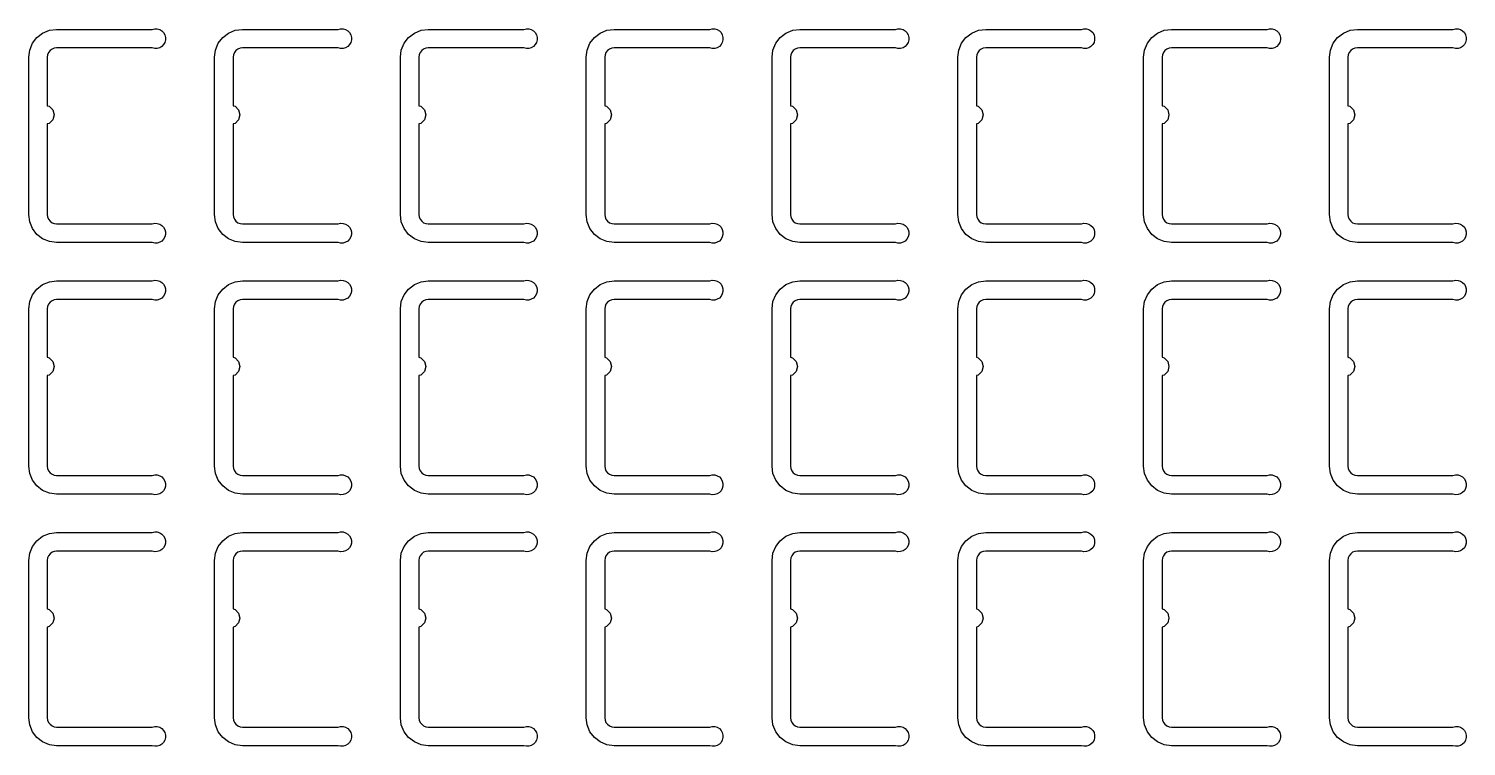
# Model space of a CAD drawing. Extents: x 11 to 212, y 11 to 212.
# Drawn here: x 65.55 to 79.21, y 142.42 to 149.23 of the extents above; entities that cross this region are included whole.
import ezdxf

# ---------------------------------------------------------------- set-up
doc = ezdxf.new("R2010")
doc.units = 0
doc.layers.add('L4', color=7, linetype='continuous')

msp = doc.modelspace()

# ---------------------------------------------------------------- linework, layer by layer
at = {"layer": 'L4'}
for points in [[(66.726, 147.382), (66.75, 147.388), (66.774, 147.387), (66.797, 147.38), (66.817, 147.368), (66.834, 147.35), (66.846, 147.329), (66.852, 147.306), (66.852, 147.282), (66.846, 147.259), (66.834, 147.238), (66.817, 147.22), (66.797, 147.208), (66.774, 147.201), (66.75, 147.2), (66.726, 147.206), (65.818, 147.206), (65.749, 147.215), (65.685, 147.241), (65.63, 147.283), (65.588, 147.338), (65.562, 147.402), (65.553, 147.471), (65.553, 148.965), (65.562, 149.033), (65.588, 149.097), (65.63, 149.152), (65.685, 149.194), (65.749, 149.22), (65.818, 149.229), (66.726, 149.229), (66.75, 149.235), (66.774, 149.234), (66.797, 149.227), (66.817, 149.215), (66.834, 149.198), (66.846, 149.177), (66.852, 149.153), (66.852, 149.129), (66.846, 149.106), (66.834, 149.085), (66.817, 149.068), (66.797, 149.055), (66.774, 149.048), (66.75, 149.048), (66.726, 149.053), (65.818, 149.053), (65.795, 149.05), (65.774, 149.041), (65.755, 149.027), (65.741, 149.009), (65.732, 148.988), (65.729, 148.965), (65.729, 148.504), (65.747, 148.499), (65.782, 148.465), (65.794, 148.418), (65.782, 148.371), (65.747, 148.336), (65.729, 148.331), (65.729, 147.471), (65.732, 147.448), (65.741, 147.426), (65.755, 147.408), (65.774, 147.394), (65.795, 147.385), (65.818, 147.382)], [(68.491, 147.382), (68.514, 147.388), (68.538, 147.387), (68.561, 147.38), (68.582, 147.368), (68.599, 147.35), (68.611, 147.329), (68.617, 147.306), (68.617, 147.282), (68.611, 147.259), (68.599, 147.238), (68.582, 147.22), (68.561, 147.208), (68.538, 147.201), (68.514, 147.2), (68.491, 147.206), (67.582, 147.206), (67.514, 147.215), (67.45, 147.241), (67.395, 147.283), (67.353, 147.338), (67.327, 147.402), (67.318, 147.471), (67.318, 148.965), (67.327, 149.033), (67.353, 149.097), (67.395, 149.152), (67.45, 149.194), (67.514, 149.22), (67.582, 149.229), (68.491, 149.229), (68.514, 149.235), (68.538, 149.234), (68.561, 149.227), (68.582, 149.215), (68.599, 149.198), (68.611, 149.177), (68.617, 149.153), (68.617, 149.129), (68.611, 149.106), (68.599, 149.085), (68.582, 149.068), (68.561, 149.055), (68.538, 149.048), (68.514, 149.048), (68.491, 149.053), (67.582, 149.053), (67.56, 149.05), (67.538, 149.041), (67.52, 149.027), (67.506, 149.009), (67.497, 148.988), (67.494, 148.965), (67.494, 148.504), (67.512, 148.499), (67.546, 148.465), (67.559, 148.418), (67.546, 148.371), (67.512, 148.336), (67.494, 148.331), (67.494, 147.471), (67.497, 147.448), (67.506, 147.426), (67.52, 147.408), (67.538, 147.394), (67.56, 147.385), (67.582, 147.382)], [(70.255, 147.382), (70.279, 147.388), (70.303, 147.387), (70.326, 147.38), (70.347, 147.368), (70.364, 147.35), (70.375, 147.329), (70.382, 147.306), (70.382, 147.282), (70.375, 147.259), (70.364, 147.238), (70.347, 147.22), (70.326, 147.208), (70.303, 147.201), (70.279, 147.2), (70.255, 147.206), (69.347, 147.206), (69.279, 147.215), (69.215, 147.241), (69.16, 147.283), (69.118, 147.338), (69.091, 147.402), (69.082, 147.471), (69.082, 148.965), (69.091, 149.033), (69.118, 149.097), (69.16, 149.152), (69.215, 149.194), (69.279, 149.22), (69.347, 149.229), (70.255, 149.229), (70.279, 149.235), (70.303, 149.234), (70.326, 149.227), (70.347, 149.215), (70.364, 149.198), (70.375, 149.177), (70.382, 149.153), (70.382, 149.129), (70.375, 149.106), (70.364, 149.085), (70.347, 149.068), (70.326, 149.055), (70.303, 149.048), (70.279, 149.048), (70.255, 149.053), (69.347, 149.053), (69.324, 149.05), (69.303, 149.041), (69.285, 149.027), (69.271, 149.009), (69.262, 148.988), (69.259, 148.965), (69.259, 148.504), (69.276, 148.499), (69.311, 148.465), (69.324, 148.418), (69.311, 148.371), (69.276, 148.336), (69.259, 148.331), (69.259, 147.471), (69.262, 147.448), (69.271, 147.426), (69.285, 147.408), (69.303, 147.394), (69.324, 147.385), (69.347, 147.382)], [(72.02, 147.382), (72.044, 147.388), (72.068, 147.387), (72.091, 147.38), (72.112, 147.368), (72.128, 147.35), (72.14, 147.329), (72.146, 147.306), (72.146, 147.282), (72.14, 147.259), (72.128, 147.238), (72.112, 147.22), (72.091, 147.208), (72.068, 147.201), (72.044, 147.2), (72.02, 147.206), (71.112, 147.206), (71.043, 147.215), (70.979, 147.241), (70.925, 147.283), (70.883, 147.338), (70.856, 147.402), (70.847, 147.471), (70.847, 148.965), (70.856, 149.033), (70.883, 149.097), (70.925, 149.152), (70.979, 149.194), (71.043, 149.22), (71.112, 149.229), (72.02, 149.229), (72.044, 149.235), (72.068, 149.234), (72.091, 149.227), (72.112, 149.215), (72.128, 149.198), (72.14, 149.177), (72.146, 149.153), (72.146, 149.129), (72.14, 149.106), (72.128, 149.085), (72.112, 149.068), (72.091, 149.055), (72.068, 149.048), (72.044, 149.048), (72.02, 149.053), (71.112, 149.053), (71.089, 149.05), (71.068, 149.041), (71.049, 149.027), (71.035, 149.009), (71.027, 148.988), (71.024, 148.965), (71.024, 148.504), (71.041, 148.499), (71.076, 148.465), (71.088, 148.418), (71.076, 148.371), (71.041, 148.336), (71.024, 148.331), (71.024, 147.471), (71.027, 147.448), (71.035, 147.426), (71.049, 147.408), (71.068, 147.394), (71.089, 147.385), (71.112, 147.382)], [(73.785, 147.382), (73.808, 147.388), (73.832, 147.387), (73.856, 147.38), (73.876, 147.368), (73.893, 147.35), (73.905, 147.329), (73.911, 147.306), (73.911, 147.282), (73.905, 147.259), (73.893, 147.238), (73.876, 147.22), (73.856, 147.208), (73.832, 147.201), (73.808, 147.2), (73.785, 147.206), (72.876, 147.206), (72.808, 147.215), (72.744, 147.241), (72.689, 147.283), (72.647, 147.338), (72.621, 147.402), (72.612, 147.471), (72.612, 148.965), (72.621, 149.033), (72.647, 149.097), (72.689, 149.152), (72.744, 149.194), (72.808, 149.22), (72.876, 149.229), (73.785, 149.229), (73.808, 149.235), (73.832, 149.234), (73.856, 149.227), (73.876, 149.215), (73.893, 149.198), (73.905, 149.177), (73.911, 149.153), (73.911, 149.129), (73.905, 149.106), (73.893, 149.085), (73.876, 149.068), (73.856, 149.055), (73.832, 149.048), (73.808, 149.048), (73.785, 149.053), (72.876, 149.053), (72.854, 149.05), (72.832, 149.041), (72.814, 149.027), (72.8, 149.009), (72.791, 148.988), (72.788, 148.965), (72.788, 148.504), (72.806, 148.499), (72.84, 148.465), (72.853, 148.418), (72.84, 148.371), (72.806, 148.336), (72.788, 148.331), (72.788, 147.471), (72.791, 147.448), (72.8, 147.426), (72.814, 147.408), (72.832, 147.394), (72.854, 147.385), (72.876, 147.382)], [(75.55, 147.382), (75.573, 147.388), (75.597, 147.387), (75.62, 147.38), (75.641, 147.368), (75.658, 147.35), (75.67, 147.329), (75.676, 147.306), (75.676, 147.282), (75.67, 147.259), (75.658, 147.238), (75.641, 147.22), (75.62, 147.208), (75.597, 147.201), (75.573, 147.2), (75.55, 147.206), (74.641, 147.206), (74.573, 147.215), (74.509, 147.241), (74.454, 147.283), (74.412, 147.338), (74.385, 147.402), (74.376, 147.471), (74.376, 148.965), (74.385, 149.033), (74.412, 149.097), (74.454, 149.152), (74.509, 149.194), (74.573, 149.22), (74.641, 149.229), (75.55, 149.229), (75.573, 149.235), (75.597, 149.234), (75.62, 149.227), (75.641, 149.215), (75.658, 149.198), (75.67, 149.177), (75.676, 149.153), (75.676, 149.129), (75.67, 149.106), (75.658, 149.085), (75.641, 149.068), (75.62, 149.055), (75.597, 149.048), (75.573, 149.048), (75.55, 149.053), (74.641, 149.053), (74.618, 149.05), (74.597, 149.041), (74.579, 149.027), (74.565, 149.009), (74.556, 148.988), (74.553, 148.965), (74.553, 148.504), (74.571, 148.499), (74.605, 148.465), (74.618, 148.418), (74.605, 148.371), (74.571, 148.336), (74.553, 148.331), (74.553, 147.471), (74.556, 147.448), (74.565, 147.426), (74.579, 147.408), (74.597, 147.394), (74.618, 147.385), (74.641, 147.382)], [(77.314, 147.382), (77.338, 147.388), (77.362, 147.387), (77.385, 147.38), (77.406, 147.368), (77.422, 147.35), (77.434, 147.329), (77.44, 147.306), (77.44, 147.282), (77.434, 147.259), (77.422, 147.238), (77.406, 147.22), (77.385, 147.208), (77.362, 147.201), (77.338, 147.2), (77.314, 147.206), (76.406, 147.206), (76.337, 147.215), (76.274, 147.241), (76.219, 147.283), (76.177, 147.338), (76.15, 147.402), (76.141, 147.471), (76.141, 148.965), (76.15, 149.033), (76.177, 149.097), (76.219, 149.152), (76.274, 149.194), (76.337, 149.22), (76.406, 149.229), (77.314, 149.229), (77.338, 149.235), (77.362, 149.234), (77.385, 149.227), (77.406, 149.215), (77.422, 149.198), (77.434, 149.177), (77.44, 149.153), (77.44, 149.129), (77.434, 149.106), (77.422, 149.085), (77.406, 149.068), (77.385, 149.055), (77.362, 149.048), (77.338, 149.048), (77.314, 149.053), (76.406, 149.053), (76.383, 149.05), (76.362, 149.041), (76.343, 149.027), (76.329, 149.009), (76.321, 148.988), (76.318, 148.965), (76.318, 148.504), (76.335, 148.499), (76.37, 148.465), (76.382, 148.418), (76.37, 148.371), (76.335, 148.336), (76.318, 148.331), (76.318, 147.471), (76.321, 147.448), (76.329, 147.426), (76.343, 147.408), (76.362, 147.394), (76.383, 147.385), (76.406, 147.382)], [(79.079, 147.382), (79.103, 147.388), (79.127, 147.387), (79.15, 147.38), (79.17, 147.368), (79.187, 147.35), (79.199, 147.329), (79.205, 147.306), (79.205, 147.282), (79.199, 147.259), (79.187, 147.238), (79.17, 147.22), (79.15, 147.208), (79.127, 147.201), (79.103, 147.2), (79.079, 147.206), (78.171, 147.206), (78.102, 147.215), (78.038, 147.241), (77.983, 147.283), (77.941, 147.338), (77.915, 147.402), (77.906, 147.471), (77.906, 148.965), (77.915, 149.033), (77.941, 149.097), (77.983, 149.152), (78.038, 149.194), (78.102, 149.22), (78.171, 149.229), (79.079, 149.229), (79.103, 149.235), (79.127, 149.234), (79.15, 149.227), (79.17, 149.215), (79.187, 149.198), (79.199, 149.177), (79.205, 149.153), (79.205, 149.129), (79.199, 149.106), (79.187, 149.085), (79.17, 149.068), (79.15, 149.055), (79.127, 149.048), (79.103, 149.048), (79.079, 149.053), (78.171, 149.053), (78.148, 149.05), (78.126, 149.041), (78.108, 149.027), (78.094, 149.009), (78.085, 148.988), (78.082, 148.965), (78.082, 148.504), (78.1, 148.499), (78.134, 148.465), (78.147, 148.418), (78.134, 148.371), (78.1, 148.336), (78.082, 148.331), (78.082, 147.471), (78.085, 147.448), (78.094, 147.426), (78.108, 147.408), (78.126, 147.394), (78.148, 147.385), (78.171, 147.382)], [(66.726, 144.994), (66.75, 145), (66.774, 144.999), (66.797, 144.992), (66.817, 144.98), (66.834, 144.962), (66.846, 144.941), (66.852, 144.918), (66.852, 144.894), (66.846, 144.871), (66.834, 144.85), (66.817, 144.832), (66.797, 144.82), (66.774, 144.813), (66.75, 144.812), (66.726, 144.818), (65.818, 144.818), (65.749, 144.827), (65.685, 144.853), (65.63, 144.895), (65.588, 144.95), (65.562, 145.014), (65.553, 145.082), (65.553, 146.576), (65.562, 146.645), (65.588, 146.709), (65.63, 146.764), (65.685, 146.806), (65.749, 146.832), (65.818, 146.841), (66.726, 146.841), (66.75, 146.847), (66.774, 146.846), (66.797, 146.839), (66.817, 146.827), (66.834, 146.809), (66.846, 146.788), (66.852, 146.765), (66.852, 146.741), (66.846, 146.718), (66.834, 146.697), (66.817, 146.679), (66.797, 146.667), (66.774, 146.66), (66.75, 146.659), (66.726, 146.665), (65.818, 146.665), (65.795, 146.662), (65.774, 146.653), (65.755, 146.639), (65.741, 146.621), (65.732, 146.599), (65.729, 146.576), (65.729, 146.116), (65.747, 146.111), (65.782, 146.076), (65.794, 146.029), (65.782, 145.982), (65.747, 145.948), (65.729, 145.943), (65.729, 145.082), (65.732, 145.06), (65.741, 145.038), (65.755, 145.02), (65.774, 145.006), (65.795, 144.997), (65.818, 144.994)], [(68.491, 144.994), (68.514, 145), (68.538, 144.999), (68.561, 144.992), (68.582, 144.98), (68.599, 144.962), (68.611, 144.941), (68.617, 144.918), (68.617, 144.894), (68.611, 144.871), (68.599, 144.85), (68.582, 144.832), (68.561, 144.82), (68.538, 144.813), (68.514, 144.812), (68.491, 144.818), (67.582, 144.818), (67.514, 144.827), (67.45, 144.853), (67.395, 144.895), (67.353, 144.95), (67.327, 145.014), (67.318, 145.082), (67.318, 146.576), (67.327, 146.645), (67.353, 146.709), (67.395, 146.764), (67.45, 146.806), (67.514, 146.832), (67.582, 146.841), (68.491, 146.841), (68.514, 146.847), (68.538, 146.846), (68.561, 146.839), (68.582, 146.827), (68.599, 146.809), (68.611, 146.788), (68.617, 146.765), (68.617, 146.741), (68.611, 146.718), (68.599, 146.697), (68.582, 146.679), (68.561, 146.667), (68.538, 146.66), (68.514, 146.659), (68.491, 146.665), (67.582, 146.665), (67.56, 146.662), (67.538, 146.653), (67.52, 146.639), (67.506, 146.621), (67.497, 146.599), (67.494, 146.576), (67.494, 146.116), (67.512, 146.111), (67.546, 146.076), (67.559, 146.029), (67.546, 145.982), (67.512, 145.948), (67.494, 145.943), (67.494, 145.082), (67.497, 145.06), (67.506, 145.038), (67.52, 145.02), (67.538, 145.006), (67.56, 144.997), (67.582, 144.994)], [(70.255, 144.994), (70.279, 145), (70.303, 144.999), (70.326, 144.992), (70.347, 144.98), (70.364, 144.962), (70.375, 144.941), (70.382, 144.918), (70.382, 144.894), (70.375, 144.871), (70.364, 144.85), (70.347, 144.832), (70.326, 144.82), (70.303, 144.813), (70.279, 144.812), (70.255, 144.818), (69.347, 144.818), (69.279, 144.827), (69.215, 144.853), (69.16, 144.895), (69.118, 144.95), (69.091, 145.014), (69.082, 145.082), (69.082, 146.576), (69.091, 146.645), (69.118, 146.709), (69.16, 146.764), (69.215, 146.806), (69.279, 146.832), (69.347, 146.841), (70.255, 146.841), (70.279, 146.847), (70.303, 146.846), (70.326, 146.839), (70.347, 146.827), (70.364, 146.809), (70.375, 146.788), (70.382, 146.765), (70.382, 146.741), (70.375, 146.718), (70.364, 146.697), (70.347, 146.679), (70.326, 146.667), (70.303, 146.66), (70.279, 146.659), (70.255, 146.665), (69.347, 146.665), (69.324, 146.662), (69.303, 146.653), (69.285, 146.639), (69.271, 146.621), (69.262, 146.599), (69.259, 146.576), (69.259, 146.116), (69.276, 146.111), (69.311, 146.076), (69.324, 146.029), (69.311, 145.982), (69.276, 145.948), (69.259, 145.943), (69.259, 145.082), (69.262, 145.06), (69.271, 145.038), (69.285, 145.02), (69.303, 145.006), (69.324, 144.997), (69.347, 144.994)], [(72.02, 144.994), (72.044, 145), (72.068, 144.999), (72.091, 144.992), (72.112, 144.98), (72.128, 144.962), (72.14, 144.941), (72.146, 144.918), (72.146, 144.894), (72.14, 144.871), (72.128, 144.85), (72.112, 144.832), (72.091, 144.82), (72.068, 144.813), (72.044, 144.812), (72.02, 144.818), (71.112, 144.818), (71.043, 144.827), (70.979, 144.853), (70.925, 144.895), (70.883, 144.95), (70.856, 145.014), (70.847, 145.082), (70.847, 146.576), (70.856, 146.645), (70.883, 146.709), (70.925, 146.764), (70.979, 146.806), (71.043, 146.832), (71.112, 146.841), (72.02, 146.841), (72.044, 146.847), (72.068, 146.846), (72.091, 146.839), (72.112, 146.827), (72.128, 146.809), (72.14, 146.788), (72.146, 146.765), (72.146, 146.741), (72.14, 146.718), (72.128, 146.697), (72.112, 146.679), (72.091, 146.667), (72.068, 146.66), (72.044, 146.659), (72.02, 146.665), (71.112, 146.665), (71.089, 146.662), (71.068, 146.653), (71.049, 146.639), (71.035, 146.621), (71.027, 146.599), (71.024, 146.576), (71.024, 146.116), (71.041, 146.111), (71.076, 146.076), (71.088, 146.029), (71.076, 145.982), (71.041, 145.948), (71.024, 145.943), (71.024, 145.082), (71.027, 145.06), (71.035, 145.038), (71.049, 145.02), (71.068, 145.006), (71.089, 144.997), (71.112, 144.994)], [(73.785, 144.994), (73.808, 145), (73.832, 144.999), (73.856, 144.992), (73.876, 144.98), (73.893, 144.962), (73.905, 144.941), (73.911, 144.918), (73.911, 144.894), (73.905, 144.871), (73.893, 144.85), (73.876, 144.832), (73.856, 144.82), (73.832, 144.813), (73.808, 144.812), (73.785, 144.818), (72.876, 144.818), (72.808, 144.827), (72.744, 144.853), (72.689, 144.895), (72.647, 144.95), (72.621, 145.014), (72.612, 145.082), (72.612, 146.576), (72.621, 146.645), (72.647, 146.709), (72.689, 146.764), (72.744, 146.806), (72.808, 146.832), (72.876, 146.841), (73.785, 146.841), (73.808, 146.847), (73.832, 146.846), (73.856, 146.839), (73.876, 146.827), (73.893, 146.809), (73.905, 146.788), (73.911, 146.765), (73.911, 146.741), (73.905, 146.718), (73.893, 146.697), (73.876, 146.679), (73.856, 146.667), (73.832, 146.66), (73.808, 146.659), (73.785, 146.665), (72.876, 146.665), (72.854, 146.662), (72.832, 146.653), (72.814, 146.639), (72.8, 146.621), (72.791, 146.599), (72.788, 146.576), (72.788, 146.116), (72.806, 146.111), (72.84, 146.076), (72.853, 146.029), (72.84, 145.982), (72.806, 145.948), (72.788, 145.943), (72.788, 145.082), (72.791, 145.06), (72.8, 145.038), (72.814, 145.02), (72.832, 145.006), (72.854, 144.997), (72.876, 144.994)], [(75.55, 144.994), (75.573, 145), (75.597, 144.999), (75.62, 144.992), (75.641, 144.98), (75.658, 144.962), (75.67, 144.941), (75.676, 144.918), (75.676, 144.894), (75.67, 144.871), (75.658, 144.85), (75.641, 144.832), (75.62, 144.82), (75.597, 144.813), (75.573, 144.812), (75.55, 144.818), (74.641, 144.818), (74.573, 144.827), (74.509, 144.853), (74.454, 144.895), (74.412, 144.95), (74.385, 145.014), (74.376, 145.082), (74.376, 146.576), (74.385, 146.645), (74.412, 146.709), (74.454, 146.764), (74.509, 146.806), (74.573, 146.832), (74.641, 146.841), (75.55, 146.841), (75.573, 146.847), (75.597, 146.846), (75.62, 146.839), (75.641, 146.827), (75.658, 146.809), (75.67, 146.788), (75.676, 146.765), (75.676, 146.741), (75.67, 146.718), (75.658, 146.697), (75.641, 146.679), (75.62, 146.667), (75.597, 146.66), (75.573, 146.659), (75.55, 146.665), (74.641, 146.665), (74.618, 146.662), (74.597, 146.653), (74.579, 146.639), (74.565, 146.621), (74.556, 146.599), (74.553, 146.576), (74.553, 146.116), (74.571, 146.111), (74.605, 146.076), (74.618, 146.029), (74.605, 145.982), (74.571, 145.948), (74.553, 145.943), (74.553, 145.082), (74.556, 145.06), (74.565, 145.038), (74.579, 145.02), (74.597, 145.006), (74.618, 144.997), (74.641, 144.994)], [(77.314, 144.994), (77.338, 145), (77.362, 144.999), (77.385, 144.992), (77.406, 144.98), (77.422, 144.962), (77.434, 144.941), (77.44, 144.918), (77.44, 144.894), (77.434, 144.871), (77.422, 144.85), (77.406, 144.832), (77.385, 144.82), (77.362, 144.813), (77.338, 144.812), (77.314, 144.818), (76.406, 144.818), (76.337, 144.827), (76.274, 144.853), (76.219, 144.895), (76.177, 144.95), (76.15, 145.014), (76.141, 145.082), (76.141, 146.576), (76.15, 146.645), (76.177, 146.709), (76.219, 146.764), (76.274, 146.806), (76.337, 146.832), (76.406, 146.841), (77.314, 146.841), (77.338, 146.847), (77.362, 146.846), (77.385, 146.839), (77.406, 146.827), (77.422, 146.809), (77.434, 146.788), (77.44, 146.765), (77.44, 146.741), (77.434, 146.718), (77.422, 146.697), (77.406, 146.679), (77.385, 146.667), (77.362, 146.66), (77.338, 146.659), (77.314, 146.665), (76.406, 146.665), (76.383, 146.662), (76.362, 146.653), (76.343, 146.639), (76.329, 146.621), (76.321, 146.599), (76.318, 146.576), (76.318, 146.116), (76.335, 146.111), (76.37, 146.076), (76.382, 146.029), (76.37, 145.982), (76.335, 145.948), (76.318, 145.943), (76.318, 145.082), (76.321, 145.06), (76.329, 145.038), (76.343, 145.02), (76.362, 145.006), (76.383, 144.997), (76.406, 144.994)], [(79.079, 144.994), (79.103, 145), (79.127, 144.999), (79.15, 144.992), (79.17, 144.98), (79.187, 144.962), (79.199, 144.941), (79.205, 144.918), (79.205, 144.894), (79.199, 144.871), (79.187, 144.85), (79.17, 144.832), (79.15, 144.82), (79.127, 144.813), (79.103, 144.812), (79.079, 144.818), (78.171, 144.818), (78.102, 144.827), (78.038, 144.853), (77.983, 144.895), (77.941, 144.95), (77.915, 145.014), (77.906, 145.082), (77.906, 146.576), (77.915, 146.645), (77.941, 146.709), (77.983, 146.764), (78.038, 146.806), (78.102, 146.832), (78.171, 146.841), (79.079, 146.841), (79.103, 146.847), (79.127, 146.846), (79.15, 146.839), (79.17, 146.827), (79.187, 146.809), (79.199, 146.788), (79.205, 146.765), (79.205, 146.741), (79.199, 146.718), (79.187, 146.697), (79.17, 146.679), (79.15, 146.667), (79.127, 146.66), (79.103, 146.659), (79.079, 146.665), (78.171, 146.665), (78.148, 146.662), (78.126, 146.653), (78.108, 146.639), (78.094, 146.621), (78.085, 146.599), (78.082, 146.576), (78.082, 146.116), (78.1, 146.111), (78.134, 146.076), (78.147, 146.029), (78.134, 145.982), (78.1, 145.948), (78.082, 145.943), (78.082, 145.082), (78.085, 145.06), (78.094, 145.038), (78.108, 145.02), (78.126, 145.006), (78.148, 144.997), (78.171, 144.994)], [(66.726, 142.606), (66.75, 142.611), (66.774, 142.611), (66.797, 142.604), (66.817, 142.591), (66.834, 142.574), (66.846, 142.553), (66.852, 142.53), (66.852, 142.506), (66.846, 142.482), (66.834, 142.461), (66.817, 142.444), (66.797, 142.432), (66.774, 142.425), (66.75, 142.424), (66.726, 142.429), (65.818, 142.429), (65.749, 142.438), (65.685, 142.465), (65.63, 142.507), (65.588, 142.562), (65.562, 142.626), (65.553, 142.694), (65.553, 144.188), (65.562, 144.257), (65.588, 144.321), (65.63, 144.375), (65.685, 144.417), (65.749, 144.444), (65.818, 144.453), (66.726, 144.453), (66.75, 144.458), (66.774, 144.458), (66.797, 144.451), (66.817, 144.438), (66.834, 144.421), (66.846, 144.4), (66.852, 144.377), (66.852, 144.353), (66.846, 144.329), (66.834, 144.308), (66.817, 144.291), (66.797, 144.279), (66.774, 144.272), (66.75, 144.271), (66.726, 144.276), (65.818, 144.276), (65.795, 144.273), (65.774, 144.265), (65.755, 144.251), (65.741, 144.232), (65.732, 144.211), (65.729, 144.188), (65.729, 143.727), (65.747, 143.723), (65.782, 143.688), (65.794, 143.641), (65.782, 143.594), (65.747, 143.56), (65.729, 143.555), (65.729, 142.694), (65.732, 142.671), (65.741, 142.65), (65.755, 142.632), (65.774, 142.618), (65.795, 142.609), (65.818, 142.606)], [(68.491, 142.606), (68.514, 142.611), (68.538, 142.611), (68.561, 142.604), (68.582, 142.591), (68.599, 142.574), (68.611, 142.553), (68.617, 142.53), (68.617, 142.506), (68.611, 142.482), (68.599, 142.461), (68.582, 142.444), (68.561, 142.432), (68.538, 142.425), (68.514, 142.424), (68.491, 142.429), (67.582, 142.429), (67.514, 142.438), (67.45, 142.465), (67.395, 142.507), (67.353, 142.562), (67.327, 142.626), (67.318, 142.694), (67.318, 144.188), (67.327, 144.257), (67.353, 144.321), (67.395, 144.375), (67.45, 144.417), (67.514, 144.444), (67.582, 144.453), (68.491, 144.453), (68.514, 144.458), (68.538, 144.458), (68.561, 144.451), (68.582, 144.438), (68.599, 144.421), (68.611, 144.4), (68.617, 144.377), (68.617, 144.353), (68.611, 144.329), (68.599, 144.308), (68.582, 144.291), (68.561, 144.279), (68.538, 144.272), (68.514, 144.271), (68.491, 144.276), (67.582, 144.276), (67.56, 144.273), (67.538, 144.265), (67.52, 144.251), (67.506, 144.232), (67.497, 144.211), (67.494, 144.188), (67.494, 143.727), (67.512, 143.723), (67.546, 143.688), (67.559, 143.641), (67.546, 143.594), (67.512, 143.56), (67.494, 143.555), (67.494, 142.694), (67.497, 142.671), (67.506, 142.65), (67.52, 142.632), (67.538, 142.618), (67.56, 142.609), (67.582, 142.606)], [(70.255, 142.606), (70.279, 142.611), (70.303, 142.611), (70.326, 142.604), (70.347, 142.591), (70.364, 142.574), (70.375, 142.553), (70.382, 142.53), (70.382, 142.506), (70.375, 142.482), (70.364, 142.461), (70.347, 142.444), (70.326, 142.432), (70.303, 142.425), (70.279, 142.424), (70.255, 142.429), (69.347, 142.429), (69.279, 142.438), (69.215, 142.465), (69.16, 142.507), (69.118, 142.562), (69.091, 142.626), (69.082, 142.694), (69.082, 144.188), (69.091, 144.257), (69.118, 144.321), (69.16, 144.375), (69.215, 144.417), (69.279, 144.444), (69.347, 144.453), (70.255, 144.453), (70.279, 144.458), (70.303, 144.458), (70.326, 144.451), (70.347, 144.438), (70.364, 144.421), (70.375, 144.4), (70.382, 144.377), (70.382, 144.353), (70.375, 144.329), (70.364, 144.308), (70.347, 144.291), (70.326, 144.279), (70.303, 144.272), (70.279, 144.271), (70.255, 144.276), (69.347, 144.276), (69.324, 144.273), (69.303, 144.265), (69.285, 144.251), (69.271, 144.232), (69.262, 144.211), (69.259, 144.188), (69.259, 143.727), (69.276, 143.723), (69.311, 143.688), (69.324, 143.641), (69.311, 143.594), (69.276, 143.56), (69.259, 143.555), (69.259, 142.694), (69.262, 142.671), (69.271, 142.65), (69.285, 142.632), (69.303, 142.618), (69.324, 142.609), (69.347, 142.606)], [(72.02, 142.606), (72.044, 142.611), (72.068, 142.611), (72.091, 142.604), (72.112, 142.591), (72.128, 142.574), (72.14, 142.553), (72.146, 142.53), (72.146, 142.506), (72.14, 142.482), (72.128, 142.461), (72.112, 142.444), (72.091, 142.432), (72.068, 142.425), (72.044, 142.424), (72.02, 142.429), (71.112, 142.429), (71.043, 142.438), (70.979, 142.465), (70.925, 142.507), (70.883, 142.562), (70.856, 142.626), (70.847, 142.694), (70.847, 144.188), (70.856, 144.257), (70.883, 144.321), (70.925, 144.375), (70.979, 144.417), (71.043, 144.444), (71.112, 144.453), (72.02, 144.453), (72.044, 144.458), (72.068, 144.458), (72.091, 144.451), (72.112, 144.438), (72.128, 144.421), (72.14, 144.4), (72.146, 144.377), (72.146, 144.353), (72.14, 144.329), (72.128, 144.308), (72.112, 144.291), (72.091, 144.279), (72.068, 144.272), (72.044, 144.271), (72.02, 144.276), (71.112, 144.276), (71.089, 144.273), (71.068, 144.265), (71.049, 144.251), (71.035, 144.232), (71.027, 144.211), (71.024, 144.188), (71.024, 143.727), (71.041, 143.723), (71.076, 143.688), (71.088, 143.641), (71.076, 143.594), (71.041, 143.56), (71.024, 143.555), (71.024, 142.694), (71.027, 142.671), (71.035, 142.65), (71.049, 142.632), (71.068, 142.618), (71.089, 142.609), (71.112, 142.606)], [(73.785, 142.606), (73.808, 142.611), (73.832, 142.611), (73.856, 142.604), (73.876, 142.591), (73.893, 142.574), (73.905, 142.553), (73.911, 142.53), (73.911, 142.506), (73.905, 142.482), (73.893, 142.461), (73.876, 142.444), (73.856, 142.432), (73.832, 142.425), (73.808, 142.424), (73.785, 142.429), (72.876, 142.429), (72.808, 142.438), (72.744, 142.465), (72.689, 142.507), (72.647, 142.562), (72.621, 142.626), (72.612, 142.694), (72.612, 144.188), (72.621, 144.257), (72.647, 144.321), (72.689, 144.375), (72.744, 144.417), (72.808, 144.444), (72.876, 144.453), (73.785, 144.453), (73.808, 144.458), (73.832, 144.458), (73.856, 144.451), (73.876, 144.438), (73.893, 144.421), (73.905, 144.4), (73.911, 144.377), (73.911, 144.353), (73.905, 144.329), (73.893, 144.308), (73.876, 144.291), (73.856, 144.279), (73.832, 144.272), (73.808, 144.271), (73.785, 144.276), (72.876, 144.276), (72.854, 144.273), (72.832, 144.265), (72.814, 144.251), (72.8, 144.232), (72.791, 144.211), (72.788, 144.188), (72.788, 143.727), (72.806, 143.723), (72.84, 143.688), (72.853, 143.641), (72.84, 143.594), (72.806, 143.56), (72.788, 143.555), (72.788, 142.694), (72.791, 142.671), (72.8, 142.65), (72.814, 142.632), (72.832, 142.618), (72.854, 142.609), (72.876, 142.606)], [(75.55, 142.606), (75.573, 142.611), (75.597, 142.611), (75.62, 142.604), (75.641, 142.591), (75.658, 142.574), (75.67, 142.553), (75.676, 142.53), (75.676, 142.506), (75.67, 142.482), (75.658, 142.461), (75.641, 142.444), (75.62, 142.432), (75.597, 142.425), (75.573, 142.424), (75.55, 142.429), (74.641, 142.429), (74.573, 142.438), (74.509, 142.465), (74.454, 142.507), (74.412, 142.562), (74.385, 142.626), (74.376, 142.694), (74.376, 144.188), (74.385, 144.257), (74.412, 144.321), (74.454, 144.375), (74.509, 144.417), (74.573, 144.444), (74.641, 144.453), (75.55, 144.453), (75.573, 144.458), (75.597, 144.458), (75.62, 144.451), (75.641, 144.438), (75.658, 144.421), (75.67, 144.4), (75.676, 144.377), (75.676, 144.353), (75.67, 144.329), (75.658, 144.308), (75.641, 144.291), (75.62, 144.279), (75.597, 144.272), (75.573, 144.271), (75.55, 144.276), (74.641, 144.276), (74.618, 144.273), (74.597, 144.265), (74.579, 144.251), (74.565, 144.232), (74.556, 144.211), (74.553, 144.188), (74.553, 143.727), (74.571, 143.723), (74.605, 143.688), (74.618, 143.641), (74.605, 143.594), (74.571, 143.56), (74.553, 143.555), (74.553, 142.694), (74.556, 142.671), (74.565, 142.65), (74.579, 142.632), (74.597, 142.618), (74.618, 142.609), (74.641, 142.606)], [(77.314, 142.606), (77.338, 142.611), (77.362, 142.611), (77.385, 142.604), (77.406, 142.591), (77.422, 142.574), (77.434, 142.553), (77.44, 142.53), (77.44, 142.506), (77.434, 142.482), (77.422, 142.461), (77.406, 142.444), (77.385, 142.432), (77.362, 142.425), (77.338, 142.424), (77.314, 142.429), (76.406, 142.429), (76.337, 142.438), (76.274, 142.465), (76.219, 142.507), (76.177, 142.562), (76.15, 142.626), (76.141, 142.694), (76.141, 144.188), (76.15, 144.257), (76.177, 144.321), (76.219, 144.375), (76.274, 144.417), (76.337, 144.444), (76.406, 144.453), (77.314, 144.453), (77.338, 144.458), (77.362, 144.458), (77.385, 144.451), (77.406, 144.438), (77.422, 144.421), (77.434, 144.4), (77.44, 144.377), (77.44, 144.353), (77.434, 144.329), (77.422, 144.308), (77.406, 144.291), (77.385, 144.279), (77.362, 144.272), (77.338, 144.271), (77.314, 144.276), (76.406, 144.276), (76.383, 144.273), (76.362, 144.265), (76.343, 144.251), (76.329, 144.232), (76.321, 144.211), (76.318, 144.188), (76.318, 143.727), (76.335, 143.723), (76.37, 143.688), (76.382, 143.641), (76.37, 143.594), (76.335, 143.56), (76.318, 143.555), (76.318, 142.694), (76.321, 142.671), (76.329, 142.65), (76.343, 142.632), (76.362, 142.618), (76.383, 142.609), (76.406, 142.606)], [(79.079, 142.606), (79.103, 142.611), (79.127, 142.611), (79.15, 142.604), (79.17, 142.591), (79.187, 142.574), (79.199, 142.553), (79.205, 142.53), (79.205, 142.506), (79.199, 142.482), (79.187, 142.461), (79.17, 142.444), (79.15, 142.432), (79.127, 142.425), (79.103, 142.424), (79.079, 142.429), (78.171, 142.429), (78.102, 142.438), (78.038, 142.465), (77.983, 142.507), (77.941, 142.562), (77.915, 142.626), (77.906, 142.694), (77.906, 144.188), (77.915, 144.257), (77.941, 144.321), (77.983, 144.375), (78.038, 144.417), (78.102, 144.444), (78.171, 144.453), (79.079, 144.453), (79.103, 144.458), (79.127, 144.458), (79.15, 144.451), (79.17, 144.438), (79.187, 144.421), (79.199, 144.4), (79.205, 144.377), (79.205, 144.353), (79.199, 144.329), (79.187, 144.308), (79.17, 144.291), (79.15, 144.279), (79.127, 144.272), (79.103, 144.271), (79.079, 144.276), (78.171, 144.276), (78.148, 144.273), (78.126, 144.265), (78.108, 144.251), (78.094, 144.232), (78.085, 144.211), (78.082, 144.188), (78.082, 143.727), (78.1, 143.723), (78.134, 143.688), (78.147, 143.641), (78.134, 143.594), (78.1, 143.56), (78.082, 143.555), (78.082, 142.694), (78.085, 142.671), (78.094, 142.65), (78.108, 142.632), (78.126, 142.618), (78.148, 142.609), (78.171, 142.606)]]:
    msp.add_lwpolyline(points, close=True, dxfattribs=at)

doc.saveas('drawing.dxf')
